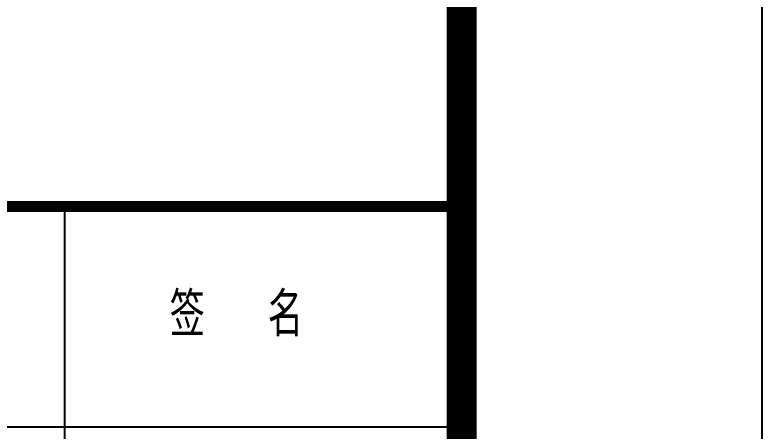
# Model space of a CAD drawing. Extents: x 1728470 to 1835391, y -157368 to 197905.
# Drawn here: x 1814045 to 1817775, y 67420 to 69498 of the extents above; entities that cross this region are included whole.
import ezdxf

# ---------------------------------------------------------------- set-up
doc = ezdxf.new("R2010")
doc.units = 0
doc.header["$LTSCALE"] = 1000
doc.header["$MEASUREMENT"] = 0
doc.layers.add('PUB_TEXT', color=7, linetype='CONTINUOUS')
doc.layers.add('PUB_TITLE', color=4, linetype='CONTINUOUS')
doc.styles.add('TQ', font='txt.shx', dxfattribs={"width": 0.8, "bigfont": 'hztxt.shx'})

msp = doc.modelspace()

# ---------------------------------------------------------------- linework, layer by layer
at = {"layer": 'PUB_TITLE', "color": 4}
for p, q in [((1814294.8, 60841.5), (1814294.8, 68541.5)), ((1810224.8, 67441.5), (1816274.8, 67441.5))]:
    msp.add_line(p, q, dxfattribs=at)
at = {"layer": 'PUB_TITLE'}
msp.add_lwpolyline([(1728674.8, 41451.1), (1817774.8, 41451.1), (1817774.8, 104451.1), (1728674.8, 104451.1)], close=True, dxfattribs=at)
at = {"layer": 'PUB_TITLE', "const_width": 150}
msp.add_lwpolyline([(1732424.8, 42951.1), (1816274.8, 42951.1), (1816274.8, 102951.1), (1732424.8, 102951.1)], close=True, dxfattribs=at)
at = {"layer": 'PUB_TITLE', "color": 4, "const_width": 55}
msp.add_lwpolyline([(1810224.8, 68541.5), (1816274.8, 68541.5)], dxfattribs=at)

# ---------------------------------------------------------------- texts
at = {"layer": 'PUB_TEXT', "color": 2, "insert": (1814817.4, 68112.1), "char_height": 220, "width": 1847.813, "attachment_point": 1, "style": 'TQ'}
msp.add_mtext('签  名', dxfattribs=at)

doc.saveas('drawing.dxf')
